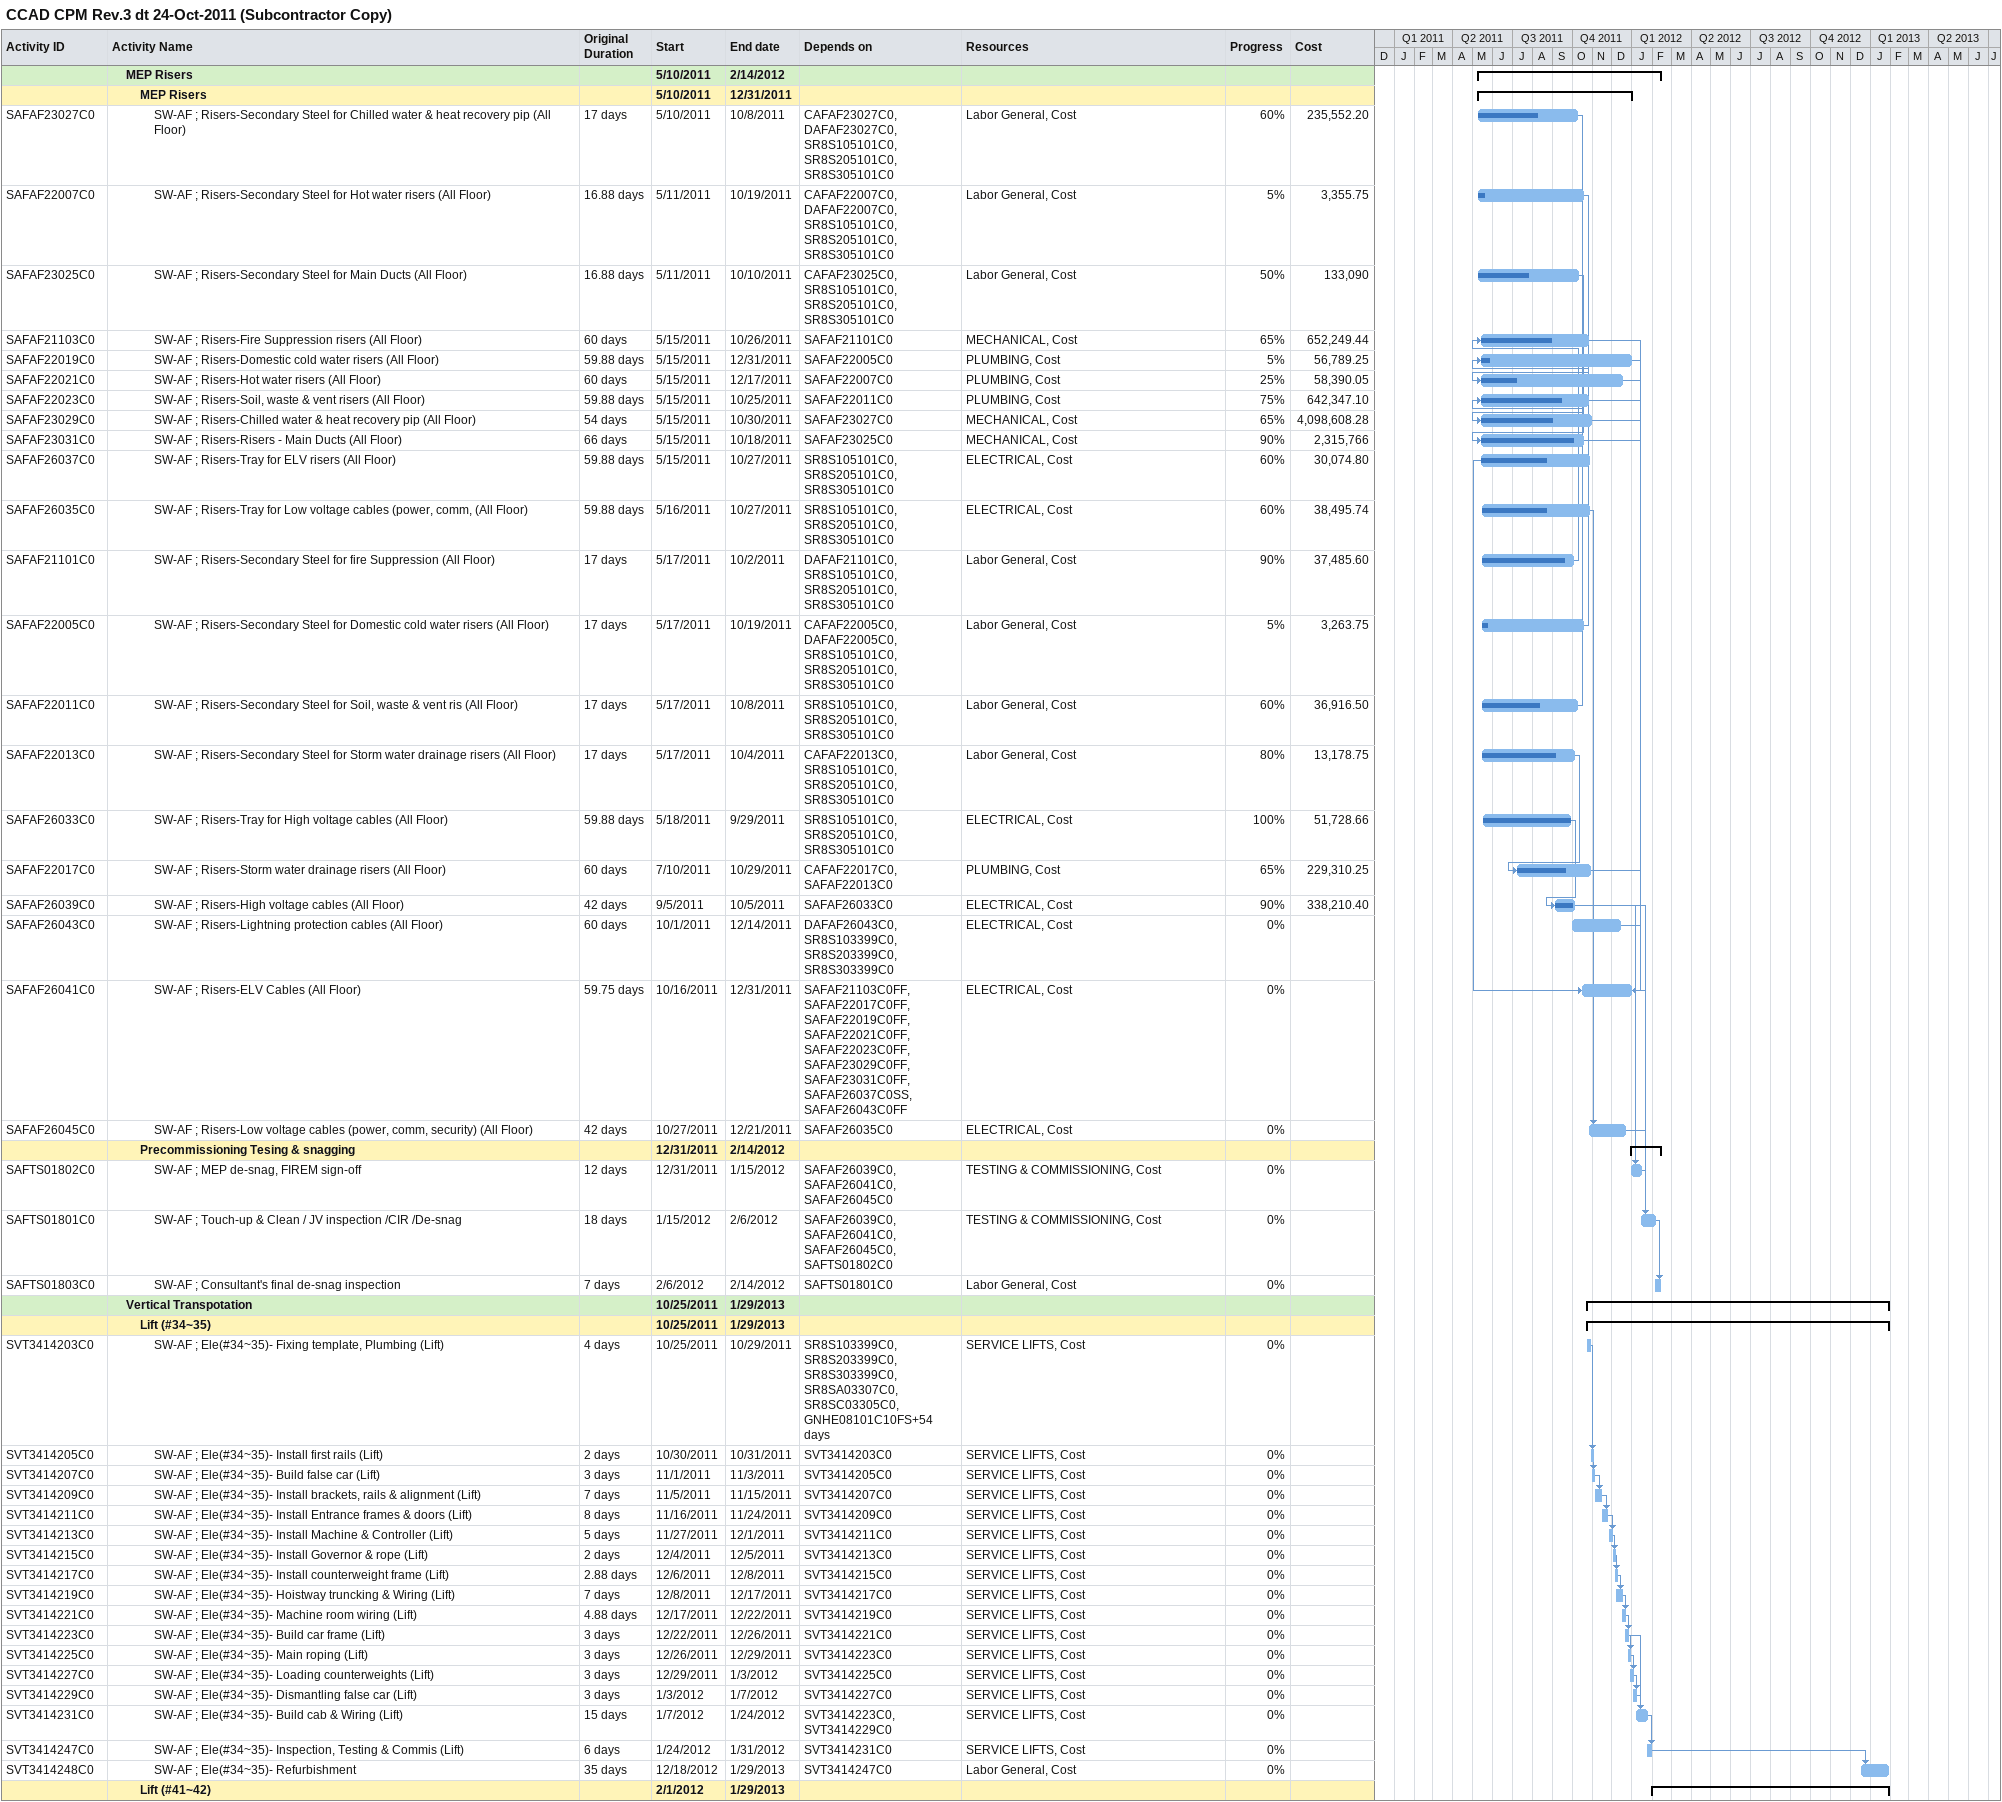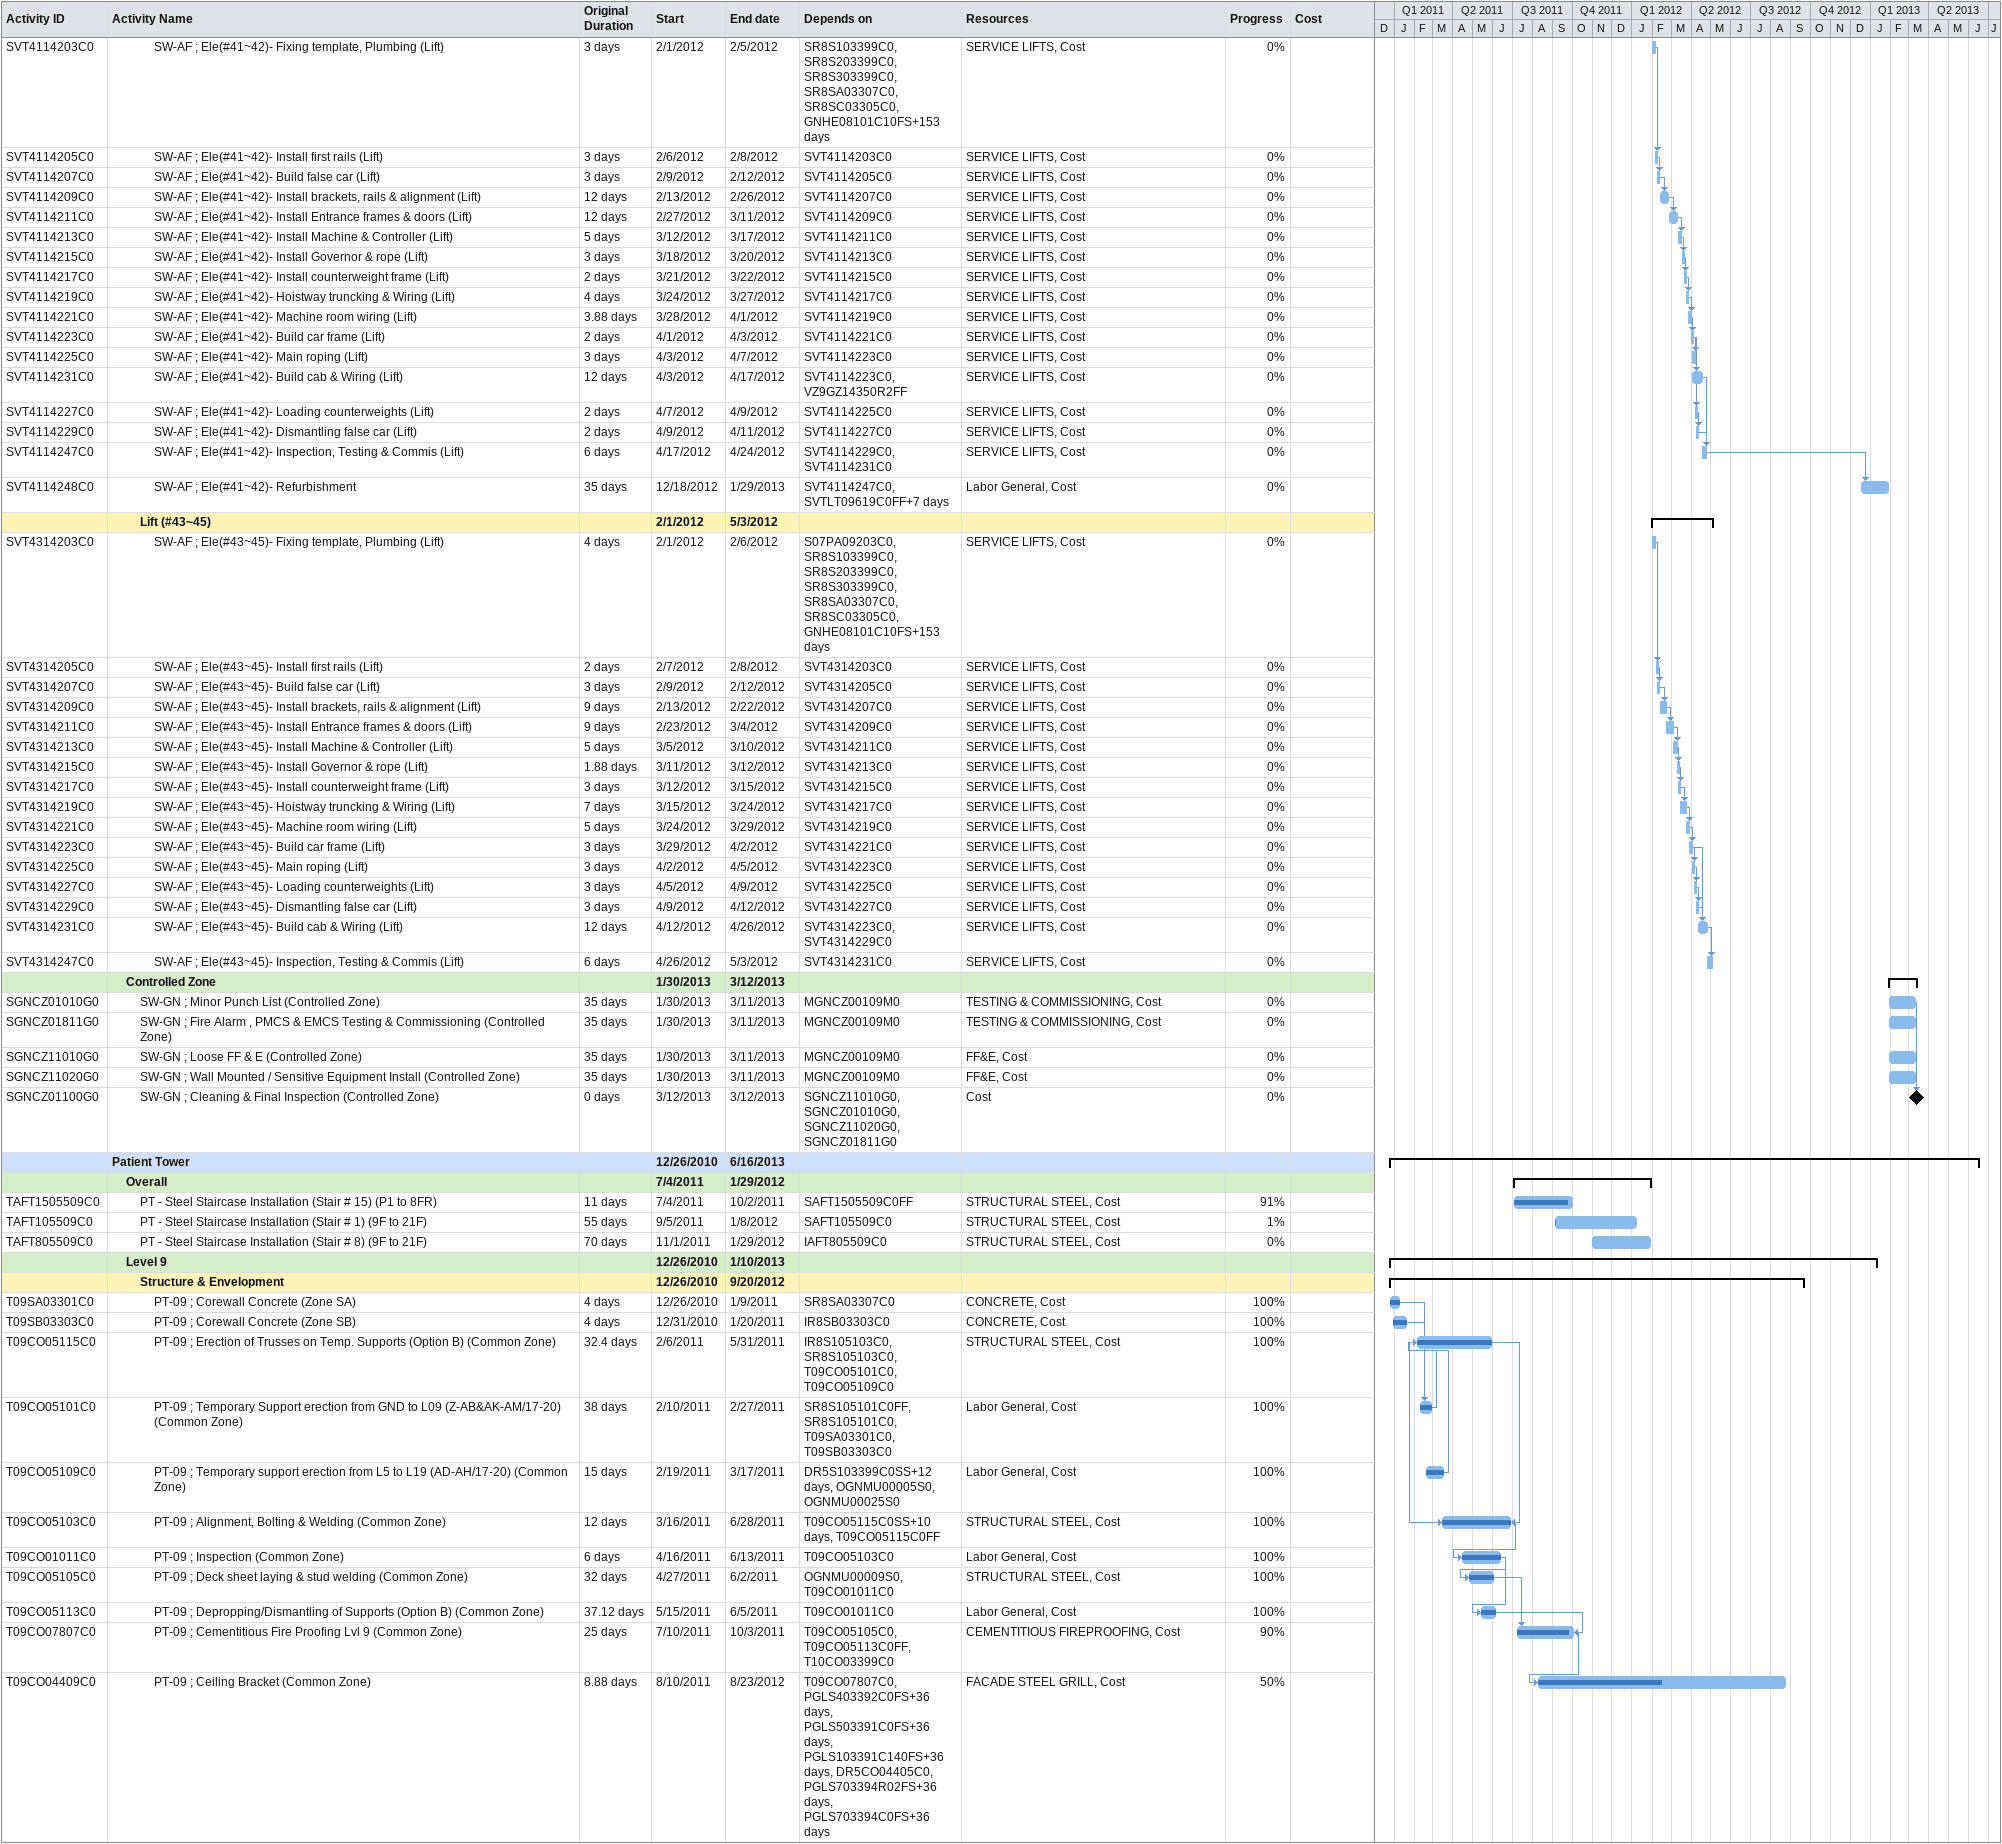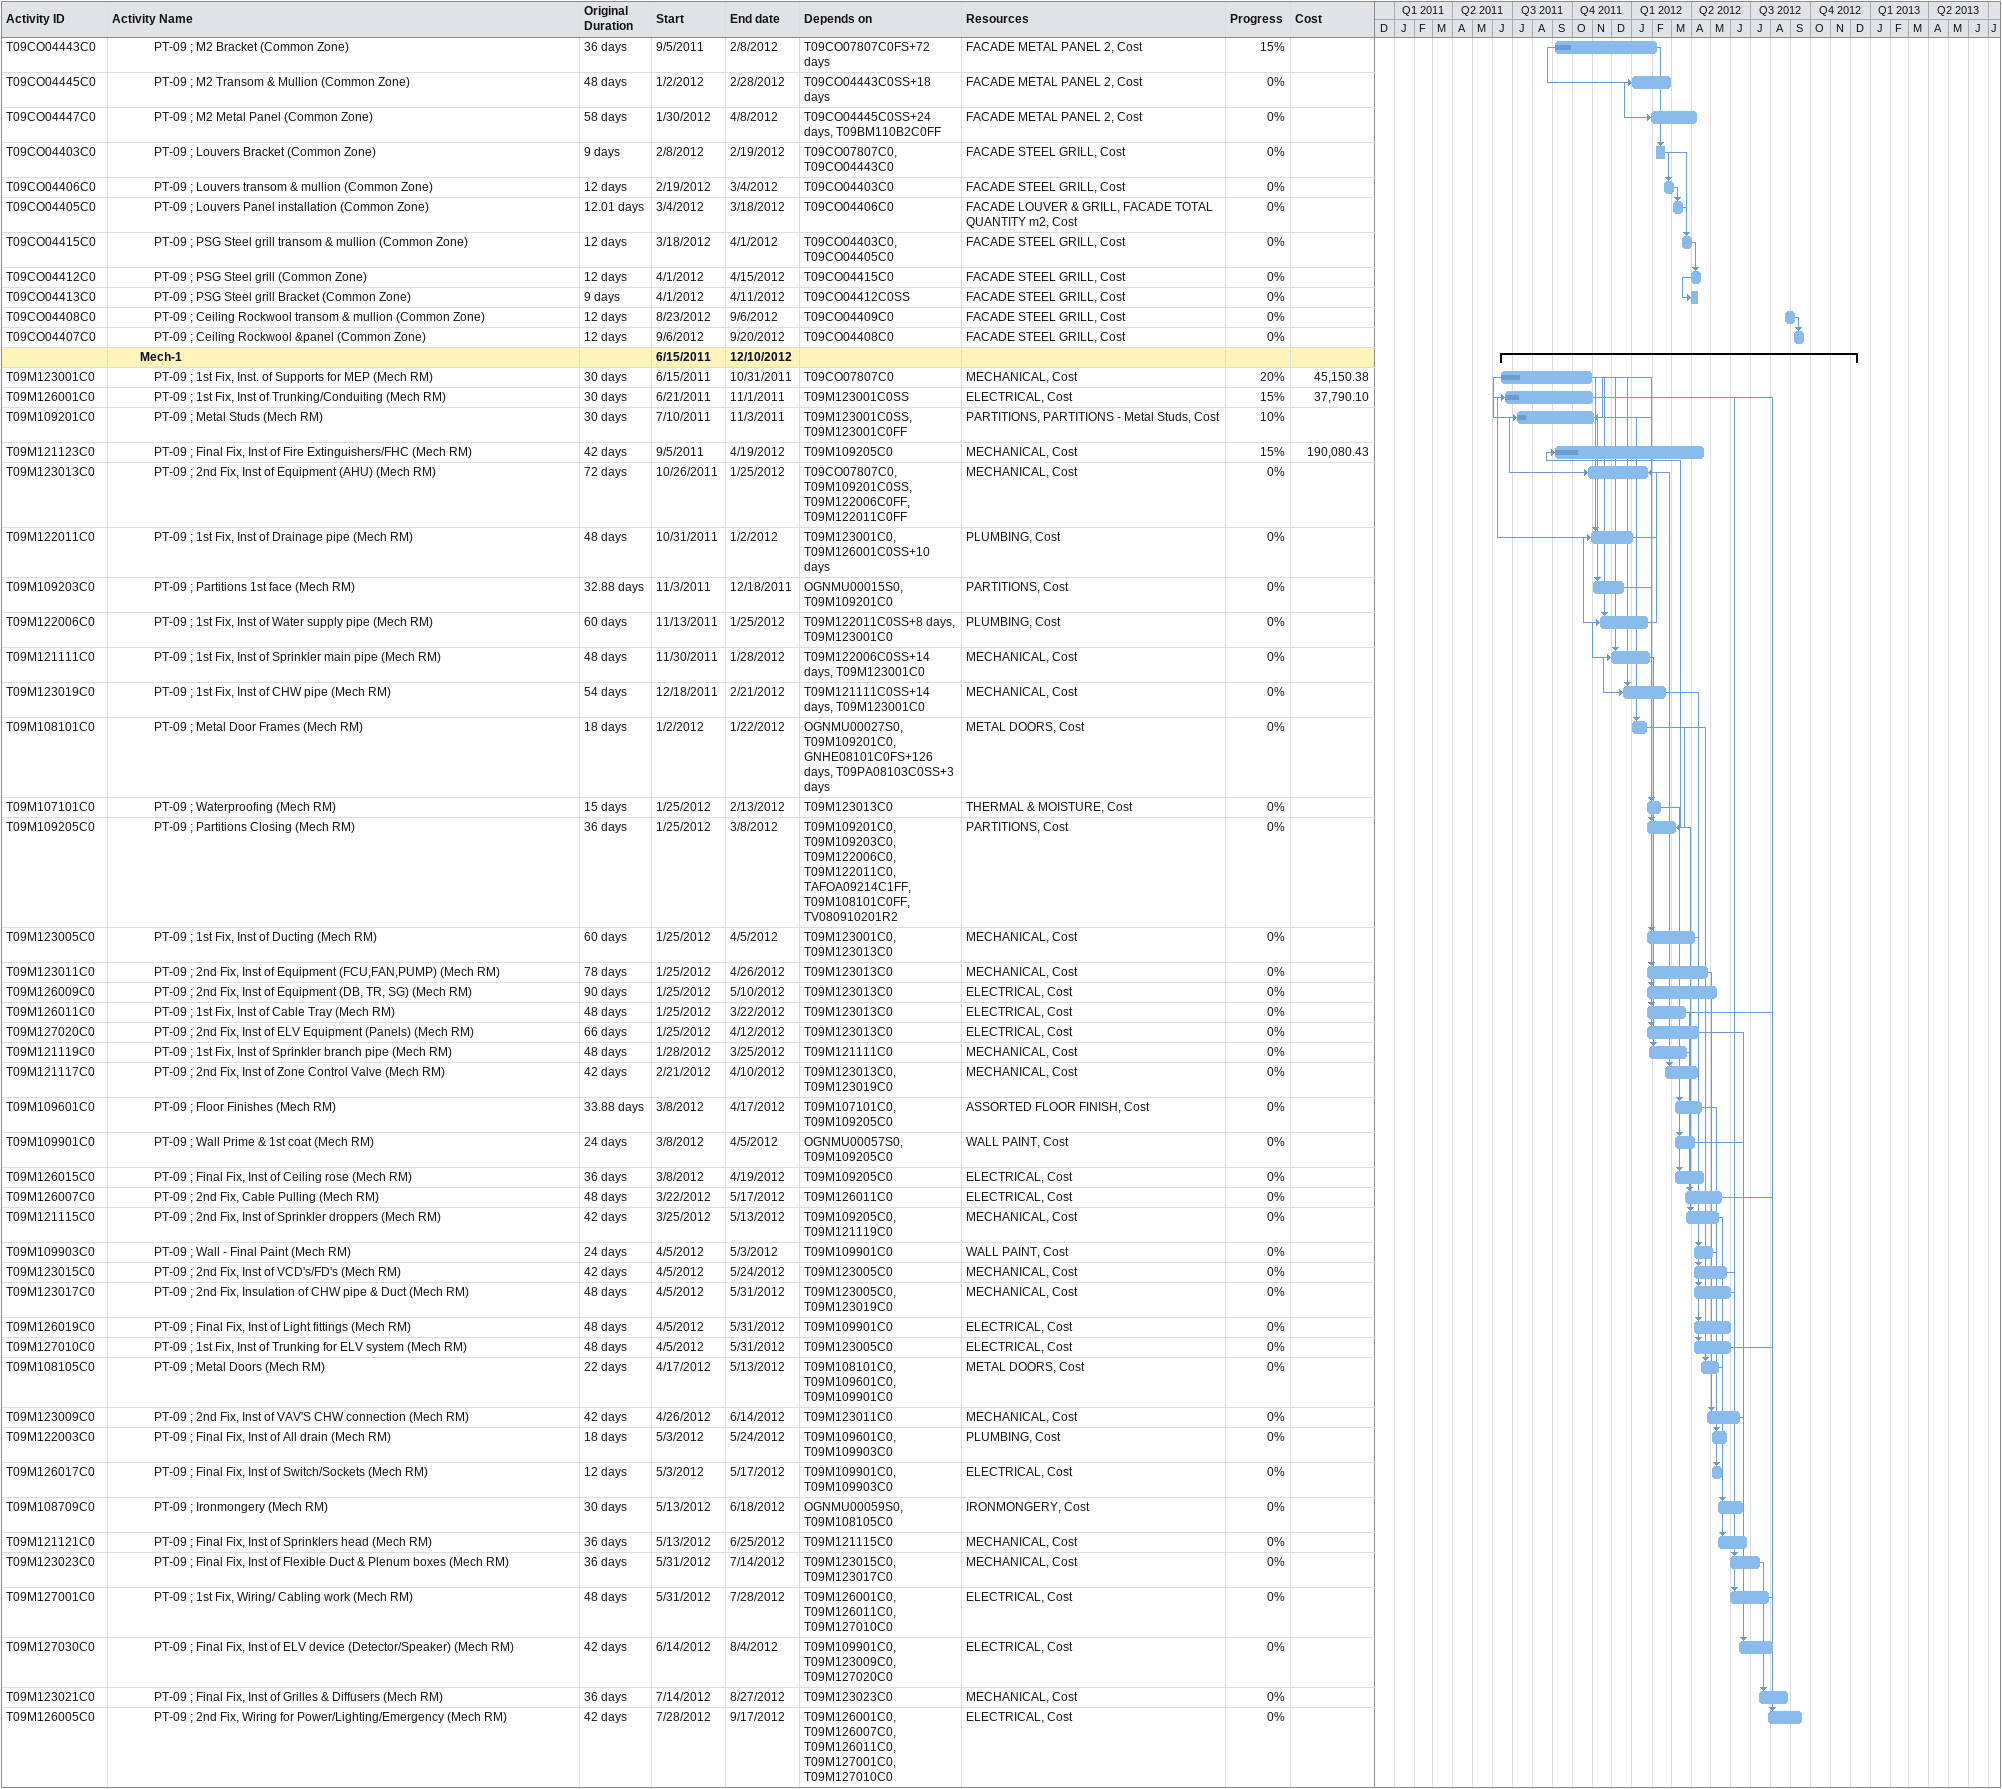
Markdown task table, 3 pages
CCAD CPM Rev.3 dt 24-Oct-2011 (Subcontractor Copy)

| ID | Level | Task | Original duration | Start | Finish | Predecessors | Resources | % complete | Cost |
|---|---|---|---|---|---|---|---|---|---|
|  | 2 | **MEP Risers** |  | 2011-05-10 | 2012-02-14 |  |  |  |  |
|  | 3 | **MEP Risers** |  | 2011-05-10 | 2011-12-31 |  |  |  |  |
| SAFAF23027C0 | 4 | SW-AF ; Risers-Secondary Steel for Chilled water & heat recovery pip (All Floor) | 17d | 2011-05-10 | 2011-10-08 | CAFAF23027C0, DAFAF23027C0, SR8S105101C0, SR8S205101C0, SR8S305101C0 | Labor General, Cost | 60 | 235552.20 |
| SAFAF22007C0 | 4 | SW-AF ; Risers-Secondary Steel for Hot water risers (All Floor) | 16.88d | 2011-05-11 | 2011-10-19 | CAFAF22007C0, DAFAF22007C0, SR8S105101C0, SR8S205101C0, SR8S305101C0 | Labor General, Cost | 5 | 3355.75 |
| SAFAF23025C0 | 4 | SW-AF ; Risers-Secondary Steel for Main Ducts (All Floor) | 16.88d | 2011-05-11 | 2011-10-10 | CAFAF23025C0, SR8S105101C0, SR8S205101C0, SR8S305101C0 | Labor General, Cost | 50 | 133090 |
| SAFAF21103C0 | 4 | SW-AF ; Risers-Fire Suppression risers (All Floor) | 60d | 2011-05-15 | 2011-10-26 | SAFAF21101C0 | MECHANICAL, Cost | 65 | 652249.44 |
| SAFAF22019C0 | 4 | SW-AF ; Risers-Domestic cold water risers (All Floor) | 59.88d | 2011-05-15 | 2011-12-31 | SAFAF22005C0 | PLUMBING, Cost | 5 | 56789.25 |
| SAFAF22021C0 | 4 | SW-AF ; Risers-Hot water risers (All Floor) | 60d | 2011-05-15 | 2011-12-17 | SAFAF22007C0 | PLUMBING, Cost | 25 | 58390.05 |
| SAFAF22023C0 | 4 | SW-AF ; Risers-Soil, waste & vent risers (All Floor) | 59.88d | 2011-05-15 | 2011-10-25 | SAFAF22011C0 | PLUMBING, Cost | 75 | 642347.10 |
| SAFAF23029C0 | 4 | SW-AF ; Risers-Chilled water & heat recovery pip (All Floor) | 54d | 2011-05-15 | 2011-10-30 | SAFAF23027C0 | MECHANICAL, Cost | 65 | 4098608.28 |
| SAFAF23031C0 | 4 | SW-AF ; Risers-Risers - Main Ducts (All Floor) | 66d | 2011-05-15 | 2011-10-18 | SAFAF23025C0 | MECHANICAL, Cost | 90 | 2315766 |
| SAFAF26037C0 | 4 | SW-AF ; Risers-Tray for ELV risers (All Floor) | 59.88d | 2011-05-15 | 2011-10-27 | SR8S105101C0, SR8S205101C0, SR8S305101C0 | ELECTRICAL, Cost | 60 | 30074.80 |
| SAFAF26035C0 | 4 | SW-AF ; Risers-Tray for Low voltage cables (power, comm, (All Floor) | 59.88d | 2011-05-16 | 2011-10-27 | SR8S105101C0, SR8S205101C0, SR8S305101C0 | ELECTRICAL, Cost | 60 | 38495.74 |
| SAFAF21101C0 | 4 | SW-AF ; Risers-Secondary Steel for fire Suppression (All Floor) | 17d | 2011-05-17 | 2011-10-02 | DAFAF21101C0, SR8S105101C0, SR8S205101C0, SR8S305101C0 | Labor General, Cost | 90 | 37485.60 |
| SAFAF22005C0 | 4 | SW-AF ; Risers-Secondary Steel for Domestic cold water risers (All Floor) | 17d | 2011-05-17 | 2011-10-19 | CAFAF22005C0, DAFAF22005C0, SR8S105101C0, SR8S205101C0, SR8S305101C0 | Labor General, Cost | 5 | 3263.75 |
| SAFAF22011C0 | 4 | SW-AF ; Risers-Secondary Steel for Soil, waste & vent ris (All Floor) | 17d | 2011-05-17 | 2011-10-08 | SR8S105101C0, SR8S205101C0, SR8S305101C0 | Labor General, Cost | 60 | 36916.50 |
| SAFAF22013C0 | 4 | SW-AF ; Risers-Secondary Steel for Storm water drainage risers (All Floor) | 17d | 2011-05-17 | 2011-10-04 | CAFAF22013C0, SR8S105101C0, SR8S205101C0, SR8S305101C0 | Labor General, Cost | 80 | 13178.75 |
| SAFAF26033C0 | 4 | SW-AF ; Risers-Tray for High voltage cables (All Floor) | 59.88d | 2011-05-18 | 2011-09-29 | SR8S105101C0, SR8S205101C0, SR8S305101C0 | ELECTRICAL, Cost | 100 | 51728.66 |
| SAFAF22017C0 | 4 | SW-AF ; Risers-Storm water drainage risers (All Floor) | 60d | 2011-07-10 | 2011-10-29 | CAFAF22017C0, SAFAF22013C0 | PLUMBING, Cost | 65 | 229310.25 |
| SAFAF26039C0 | 4 | SW-AF ; Risers-High voltage cables (All Floor) | 42d | 2011-09-05 | 2011-10-05 | SAFAF26033C0 | ELECTRICAL, Cost | 90 | 338210.40 |
| SAFAF26043C0 | 4 | SW-AF ; Risers-Lightning protection cables (All Floor) | 60d | 2011-10-01 | 2011-12-14 | DAFAF26043C0, SR8S103399C0, SR8S203399C0, SR8S303399C0 | ELECTRICAL, Cost | 0 |  |
| SAFAF26041C0 | 4 | SW-AF ; Risers-ELV Cables (All Floor) | 59.75d | 2011-10-16 | 2011-12-31 | SAFAF21103C0FF, SAFAF22017C0FF, SAFAF22019C0FF, SAFAF22021C0FF, SAFAF22023C0FF, SAFAF23029C0FF, SAFAF23031C0FF, SAFAF26037C0SS, SAFAF26043C0FF | ELECTRICAL, Cost | 0 |  |
| SAFAF26045C0 | 4 | SW-AF ; Risers-Low voltage cables (power, comm, security) (All Floor) | 42d | 2011-10-27 | 2011-12-21 | SAFAF26035C0 | ELECTRICAL, Cost | 0 |  |
|  | 3 | **Precommissioning Tesing & snagging** |  | 2011-12-31 | 2012-02-14 |  |  |  |  |
| SAFTS01802C0 | 4 | SW-AF ; MEP de-snag, FIREM sign-off | 12d | 2011-12-31 | 2012-01-15 | SAFAF26039C0, SAFAF26041C0, SAFAF26045C0 | TESTING & COMMISSIONING, Cost | 0 |  |
| SAFTS01801C0 | 4 | SW-AF ; Touch-up & Clean / JV inspection /CIR /De-snag | 18d | 2012-01-15 | 2012-02-06 | SAFAF26039C0, SAFAF26041C0, SAFAF26045C0, SAFTS01802C0 | TESTING & COMMISSIONING, Cost | 0 |  |
| SAFTS01803C0 | 4 | SW-AF ; Consultant's final de-snag inspection | 7d | 2012-02-06 | 2012-02-14 | SAFTS01801C0 | Labor General, Cost | 0 |  |
|  | 2 | **Vertical Transpotation** |  | 2011-10-25 | 2013-01-29 |  |  |  |  |
|  | 3 | **Lift (#34~35)** |  | 2011-10-25 | 2013-01-29 |  |  |  |  |
| SVT3414203C0 | 4 | SW-AF ; Ele(#34~35)- Fixing template, Plumbing (Lift) | 4d | 2011-10-25 | 2011-10-29 | SR8S103399C0, SR8S203399C0, SR8S303399C0, SR8SA03307C0, SR8SC03305C0, GNHE08101C10FS+54d | SERVICE LIFTS, Cost | 0 |  |
| SVT3414205C0 | 4 | SW-AF ; Ele(#34~35)- Install first rails (Lift) | 2d | 2011-10-30 | 2011-10-31 | SVT3414203C0 | SERVICE LIFTS, Cost | 0 |  |
| SVT3414207C0 | 4 | SW-AF ; Ele(#34~35)- Build false car (Lift) | 3d | 2011-11-01 | 2011-11-03 | SVT3414205C0 | SERVICE LIFTS, Cost | 0 |  |
| SVT3414209C0 | 4 | SW-AF ; Ele(#34~35)- Install brackets, rails & alignment (Lift) | 7d | 2011-11-05 | 2011-11-15 | SVT3414207C0 | SERVICE LIFTS, Cost | 0 |  |
| SVT3414211C0 | 4 | SW-AF ; Ele(#34~35)- Install Entrance frames & doors (Lift) | 8d | 2011-11-16 | 2011-11-24 | SVT3414209C0 | SERVICE LIFTS, Cost | 0 |  |
| SVT3414213C0 | 4 | SW-AF ; Ele(#34~35)- Install Machine & Controller (Lift) | 5d | 2011-11-27 | 2011-12-01 | SVT3414211C0 | SERVICE LIFTS, Cost | 0 |  |
| SVT3414215C0 | 4 | SW-AF ; Ele(#34~35)- Install Governor & rope (Lift) | 2d | 2011-12-04 | 2011-12-05 | SVT3414213C0 | SERVICE LIFTS, Cost | 0 |  |
| SVT3414217C0 | 4 | SW-AF ; Ele(#34~35)- Install counterweight frame (Lift) | 2.88d | 2011-12-06 | 2011-12-08 | SVT3414215C0 | SERVICE LIFTS, Cost | 0 |  |
| SVT3414219C0 | 4 | SW-AF ; Ele(#34~35)- Hoistway truncking & Wiring (Lift) | 7d | 2011-12-08 | 2011-12-17 | SVT3414217C0 | SERVICE LIFTS, Cost | 0 |  |
| SVT3414221C0 | 4 | SW-AF ; Ele(#34~35)- Machine room wiring (Lift) | 4.88d | 2011-12-17 | 2011-12-22 | SVT3414219C0 | SERVICE LIFTS, Cost | 0 |  |
| SVT3414223C0 | 4 | SW-AF ; Ele(#34~35)- Build car frame (Lift) | 3d | 2011-12-22 | 2011-12-26 | SVT3414221C0 | SERVICE LIFTS, Cost | 0 |  |
| SVT3414225C0 | 4 | SW-AF ; Ele(#34~35)- Main roping (Lift) | 3d | 2011-12-26 | 2011-12-29 | SVT3414223C0 | SERVICE LIFTS, Cost | 0 |  |
| SVT3414227C0 | 4 | SW-AF ; Ele(#34~35)- Loading counterweights (Lift) | 3d | 2011-12-29 | 2012-01-03 | SVT3414225C0 | SERVICE LIFTS, Cost | 0 |  |
| SVT3414229C0 | 4 | SW-AF ; Ele(#34~35)- Dismantling false car (Lift) | 3d | 2012-01-03 | 2012-01-07 | SVT3414227C0 | SERVICE LIFTS, Cost | 0 |  |
| SVT3414231C0 | 4 | SW-AF ; Ele(#34~35)- Build cab & Wiring (Lift) | 15d | 2012-01-07 | 2012-01-24 | SVT3414223C0, SVT3414229C0 | SERVICE LIFTS, Cost | 0 |  |
| SVT3414247C0 | 4 | SW-AF ; Ele(#34~35)- Inspection, Testing & Commis (Lift) | 6d | 2012-01-24 | 2012-01-31 | SVT3414231C0 | SERVICE LIFTS, Cost | 0 |  |
| SVT3414248C0 | 4 | SW-AF ; Ele(#34~35)- Refurbishment | 35d | 2012-12-18 | 2013-01-29 | SVT3414247C0 | Labor General, Cost | 0 |  |
|  | 3 | **Lift (#41~42)** |  | 2012-02-01 | 2013-01-29 |  |  |  |  |
| SVT4114203C0 | 4 | SW-AF ; Ele(#41~42)- Fixing template, Plumbing (Lift) | 3d | 2012-02-01 | 2012-02-05 | SR8S103399C0, SR8S203399C0, SR8S303399C0, SR8SA03307C0, SR8SC03305C0, GNHE08101C10FS+153d | SERVICE LIFTS, Cost | 0 |  |
| SVT4114205C0 | 4 | SW-AF ; Ele(#41~42)- Install first rails (Lift) | 3d | 2012-02-06 | 2012-02-08 | SVT4114203C0 | SERVICE LIFTS, Cost | 0 |  |
| SVT4114207C0 | 4 | SW-AF ; Ele(#41~42)- Build false car (Lift) | 3d | 2012-02-09 | 2012-02-12 | SVT4114205C0 | SERVICE LIFTS, Cost | 0 |  |
| SVT4114209C0 | 4 | SW-AF ; Ele(#41~42)- Install brackets, rails & alignment (Lift) | 12d | 2012-02-13 | 2012-02-26 | SVT4114207C0 | SERVICE LIFTS, Cost | 0 |  |
| SVT4114211C0 | 4 | SW-AF ; Ele(#41~42)- Install Entrance frames & doors (Lift) | 12d | 2012-02-27 | 2012-03-11 | SVT4114209C0 | SERVICE LIFTS, Cost | 0 |  |
| SVT4114213C0 | 4 | SW-AF ; Ele(#41~42)- Install Machine & Controller (Lift) | 5d | 2012-03-12 | 2012-03-17 | SVT4114211C0 | SERVICE LIFTS, Cost | 0 |  |
| SVT4114215C0 | 4 | SW-AF ; Ele(#41~42)- Install Governor & rope (Lift) | 3d | 2012-03-18 | 2012-03-20 | SVT4114213C0 | SERVICE LIFTS, Cost | 0 |  |
| SVT4114217C0 | 4 | SW-AF ; Ele(#41~42)- Install counterweight frame (Lift) | 2d | 2012-03-21 | 2012-03-22 | SVT4114215C0 | SERVICE LIFTS, Cost | 0 |  |
| SVT4114219C0 | 4 | SW-AF ; Ele(#41~42)- Hoistway truncking & Wiring (Lift) | 4d | 2012-03-24 | 2012-03-27 | SVT4114217C0 | SERVICE LIFTS, Cost | 0 |  |
| SVT4114221C0 | 4 | SW-AF ; Ele(#41~42)- Machine room wiring (Lift) | 3.88d | 2012-03-28 | 2012-04-01 | SVT4114219C0 | SERVICE LIFTS, Cost | 0 |  |
| SVT4114223C0 | 4 | SW-AF ; Ele(#41~42)- Build car frame (Lift) | 2d | 2012-04-01 | 2012-04-03 | SVT4114221C0 | SERVICE LIFTS, Cost | 0 |  |
| SVT4114225C0 | 4 | SW-AF ; Ele(#41~42)- Main roping (Lift) | 3d | 2012-04-03 | 2012-04-07 | SVT4114223C0 | SERVICE LIFTS, Cost | 0 |  |
| SVT4114231C0 | 4 | SW-AF ; Ele(#41~42)- Build cab & Wiring (Lift) | 12d | 2012-04-03 | 2012-04-17 | SVT4114223C0, VZ9GZ14350R2FF | SERVICE LIFTS, Cost | 0 |  |
| SVT4114227C0 | 4 | SW-AF ; Ele(#41~42)- Loading counterweights (Lift) | 2d | 2012-04-07 | 2012-04-09 | SVT4114225C0 | SERVICE LIFTS, Cost | 0 |  |
| SVT4114229C0 | 4 | SW-AF ; Ele(#41~42)- Dismantling false car (Lift) | 2d | 2012-04-09 | 2012-04-11 | SVT4114227C0 | SERVICE LIFTS, Cost | 0 |  |
| SVT4114247C0 | 4 | SW-AF ; Ele(#41~42)- Inspection, Testing & Commis (Lift) | 6d | 2012-04-17 | 2012-04-24 | SVT4114229C0, SVT4114231C0 | SERVICE LIFTS, Cost | 0 |  |
| SVT4114248C0 | 4 | SW-AF ; Ele(#41~42)- Refurbishment | 35d | 2012-12-18 | 2013-01-29 | SVT4114247C0, SVTLT09619C0FF+7d | Labor General, Cost | 0 |  |
|  | 3 | **Lift (#43~45)** |  | 2012-02-01 | 2012-05-03 |  |  |  |  |
| SVT4314203C0 | 4 | SW-AF ; Ele(#43~45)- Fixing template, Plumbing (Lift) | 4d | 2012-02-01 | 2012-02-06 | S07PA09203C0, SR8S103399C0, SR8S203399C0, SR8S303399C0, SR8SA03307C0, SR8SC03305C0, GNHE08101C10FS+153d | SERVICE LIFTS, Cost | 0 |  |
| SVT4314205C0 | 4 | SW-AF ; Ele(#43~45)- Install first rails (Lift) | 2d | 2012-02-07 | 2012-02-08 | SVT4314203C0 | SERVICE LIFTS, Cost | 0 |  |
| SVT4314207C0 | 4 | SW-AF ; Ele(#43~45)- Build false car (Lift) | 3d | 2012-02-09 | 2012-02-12 | SVT4314205C0 | SERVICE LIFTS, Cost | 0 |  |
| SVT4314209C0 | 4 | SW-AF ; Ele(#43~45)- Install brackets, rails & alignment (Lift) | 9d | 2012-02-13 | 2012-02-22 | SVT4314207C0 | SERVICE LIFTS, Cost | 0 |  |
| SVT4314211C0 | 4 | SW-AF ; Ele(#43~45)- Install Entrance frames & doors (Lift) | 9d | 2012-02-23 | 2012-03-04 | SVT4314209C0 | SERVICE LIFTS, Cost | 0 |  |
| SVT4314213C0 | 4 | SW-AF ; Ele(#43~45)- Install Machine & Controller (Lift) | 5d | 2012-03-05 | 2012-03-10 | SVT4314211C0 | SERVICE LIFTS, Cost | 0 |  |
| SVT4314215C0 | 4 | SW-AF ; Ele(#43~45)- Install Governor & rope (Lift) | 1.88d | 2012-03-11 | 2012-03-12 | SVT4314213C0 | SERVICE LIFTS, Cost | 0 |  |
| SVT4314217C0 | 4 | SW-AF ; Ele(#43~45)- Install counterweight frame (Lift) | 3d | 2012-03-12 | 2012-03-15 | SVT4314215C0 | SERVICE LIFTS, Cost | 0 |  |
| SVT4314219C0 | 4 | SW-AF ; Ele(#43~45)- Hoistway truncking & Wiring (Lift) | 7d | 2012-03-15 | 2012-03-24 | SVT4314217C0 | SERVICE LIFTS, Cost | 0 |  |
| SVT4314221C0 | 4 | SW-AF ; Ele(#43~45)- Machine room wiring (Lift) | 5d | 2012-03-24 | 2012-03-29 | SVT4314219C0 | SERVICE LIFTS, Cost | 0 |  |
| SVT4314223C0 | 4 | SW-AF ; Ele(#43~45)- Build car frame (Lift) | 3d | 2012-03-29 | 2012-04-02 | SVT4314221C0 | SERVICE LIFTS, Cost | 0 |  |
| SVT4314225C0 | 4 | SW-AF ; Ele(#43~45)- Main roping (Lift) | 3d | 2012-04-02 | 2012-04-05 | SVT4314223C0 | SERVICE LIFTS, Cost | 0 |  |
| SVT4314227C0 | 4 | SW-AF ; Ele(#43~45)- Loading counterweights (Lift) | 3d | 2012-04-05 | 2012-04-09 | SVT4314225C0 | SERVICE LIFTS, Cost | 0 |  |
| SVT4314229C0 | 4 | SW-AF ; Ele(#43~45)- Dismantling false car (Lift) | 3d | 2012-04-09 | 2012-04-12 | SVT4314227C0 | SERVICE LIFTS, Cost | 0 |  |
| SVT4314231C0 | 4 | SW-AF ; Ele(#43~45)- Build cab & Wiring (Lift) | 12d | 2012-04-12 | 2012-04-26 | SVT4314223C0, SVT4314229C0 | SERVICE LIFTS, Cost | 0 |  |
| SVT4314247C0 | 4 | SW-AF ; Ele(#43~45)- Inspection, Testing & Commis (Lift) | 6d | 2012-04-26 | 2012-05-03 | SVT4314231C0 | SERVICE LIFTS, Cost | 0 |  |
|  | 2 | **Controlled Zone** |  | 2013-01-30 | 2013-03-12 |  |  |  |  |
| SGNCZ01010G0 | 3 | SW-GN ; Minor Punch List (Controlled Zone) | 35d | 2013-01-30 | 2013-03-11 | MGNCZ00109M0 | TESTING & COMMISSIONING, Cost | 0 |  |
| SGNCZ01811G0 | 3 | SW-GN ; Fire Alarm , PMCS & EMCS Testing & Commissioning (Controlled Zone) | 35d | 2013-01-30 | 2013-03-11 | MGNCZ00109M0 | TESTING & COMMISSIONING, Cost | 0 |  |
| SGNCZ11010G0 | 3 | SW-GN ; Loose FF & E (Controlled Zone) | 35d | 2013-01-30 | 2013-03-11 | MGNCZ00109M0 | FF&E, Cost | 0 |  |
| SGNCZ11020G0 | 3 | SW-GN ; Wall Mounted / Sensitive Equipment Install (Controlled Zone) | 35d | 2013-01-30 | 2013-03-11 | MGNCZ00109M0 | FF&E, Cost | 0 |  |
| SGNCZ01100G0 | 3 | SW-GN ; Cleaning & Final Inspection (Controlled Zone) | 0d | 2013-03-12 | 2013-03-12 | SGNCZ11010G0, SGNCZ01010G0, SGNCZ11020G0, SGNCZ01811G0 | Cost | 0 |  |
|  | 1 | **Patient Tower** |  | 2010-12-26 | 2013-06-16 |  |  |  |  |
|  | 2 | **Overall** |  | 2011-07-04 | 2012-01-29 |  |  |  |  |
| TAFT1505509C0 | 3 | PT - Steel Staircase Installation (Stair # 15) (P1 to 8FR) | 11d | 2011-07-04 | 2011-10-02 | SAFT1505509C0FF | STRUCTURAL STEEL, Cost | 91 |  |
| TAFT105509C0 | 3 | PT - Steel Staircase Installation (Stair # 1) (9F to 21F) | 55d | 2011-09-05 | 2012-01-08 | SAFT105509C0 | STRUCTURAL STEEL, Cost | 1 |  |
| TAFT805509C0 | 3 | PT - Steel Staircase Installation (Stair # 8) (9F to 21F) | 70d | 2011-11-01 | 2012-01-29 | IAFT805509C0 | STRUCTURAL STEEL, Cost | 0 |  |
|  | 2 | **Level 9** |  | 2010-12-26 | 2013-01-10 |  |  |  |  |
|  | 3 | **Structure & Envelopment** |  | 2010-12-26 | 2012-09-20 |  |  |  |  |
| T09SA03301C0 | 4 | PT-09 ; Corewall Concrete (Zone SA) | 4d | 2010-12-26 | 2011-01-09 | SR8SA03307C0 | CONCRETE, Cost | 100 |  |
| T09SB03303C0 | 4 | PT-09 ; Corewall Concrete (Zone SB) | 4d | 2010-12-31 | 2011-01-20 | IR8SB03303C0 | CONCRETE, Cost | 100 |  |
| T09CO05115C0 | 4 | PT-09 ; Erection of Trusses on Temp. Supports (Option B) (Common Zone) | 32.4d | 2011-02-06 | 2011-05-31 | IR8S105103C0, SR8S105103C0, T09CO05101C0, T09CO05109C0 | STRUCTURAL STEEL, Cost | 100 |  |
| T09CO05101C0 | 4 | PT-09 ; Temporary Support erection from GND to L09 (Z-AB&AK-AM/17-20) (Common Zone) | 38d | 2011-02-10 | 2011-02-27 | SR8S105101C0FF, SR8S105101C0, T09SA03301C0, T09SB03303C0 | Labor General, Cost | 100 |  |
| T09CO05109C0 | 4 | PT-09 ; Temporary support erection from L5 to L19 (AD-AH/17-20) (Common Zone) | 15d | 2011-02-19 | 2011-03-17 | DR5S103399C0SS+12d, OGNMU00005S0, OGNMU00025S0 | Labor General, Cost | 100 |  |
| T09CO05103C0 | 4 | PT-09 ; Alignment, Bolting & Welding (Common Zone) | 12d | 2011-03-16 | 2011-06-28 | T09CO05115C0SS+10d, T09CO05115C0FF | STRUCTURAL STEEL, Cost | 100 |  |
| T09CO01011C0 | 4 | PT-09 ; Inspection (Common Zone) | 6d | 2011-04-16 | 2011-06-13 | T09CO05103C0 | Labor General, Cost | 100 |  |
| T09CO05105C0 | 4 | PT-09 ; Deck sheet laying & stud welding (Common Zone) | 32d | 2011-04-27 | 2011-06-02 | OGNMU00009S0, T09CO01011C0 | STRUCTURAL STEEL, Cost | 100 |  |
| T09CO05113C0 | 4 | PT-09 ; Depropping/Dismantling of Supports (Option B) (Common Zone) | 37.12d | 2011-05-15 | 2011-06-05 | T09CO01011C0 | Labor General, Cost | 100 |  |
| T09CO07807C0 | 4 | PT-09 ; Cementitious Fire Proofing Lvl 9 (Common Zone) | 25d | 2011-07-10 | 2011-10-03 | T09CO05105C0, T09CO05113C0FF, T10CO03399C0 | CEMENTITIOUS FIREPROOFING, Cost | 90 |  |
| T09CO04409C0 | 4 | PT-09 ; Ceiling Bracket (Common Zone) | 8.88d | 2011-08-10 | 2012-08-23 | T09CO07807C0, PGLS403392C0FS+36d, PGLS503391C0FS+36d, PGLS103391C140FS+36d, DR5CO04405C0, PGLS703394R02FS+36d, PGLS703394C0FS+36d | FACADE STEEL GRILL, Cost | 50 |  |
| T09CO04443C0 | 4 | PT-09 ; M2 Bracket (Common Zone) | 36d | 2011-09-05 | 2012-02-08 | T09CO07807C0FS+72d | FACADE METAL PANEL 2, Cost | 15 |  |
| T09CO04445C0 | 4 | PT-09 ; M2 Transom & Mullion (Common Zone) | 48d | 2012-01-02 | 2012-02-28 | T09CO04443C0SS+18d | FACADE METAL PANEL 2, Cost | 0 |  |
| T09CO04447C0 | 4 | PT-09 ; M2 Metal Panel (Common Zone) | 58d | 2012-01-30 | 2012-04-08 | T09CO04445C0SS+24d, T09BM110B2C0FF | FACADE METAL PANEL 2, Cost | 0 |  |
| T09CO04403C0 | 4 | PT-09 ; Louvers Bracket (Common Zone) | 9d | 2012-02-08 | 2012-02-19 | T09CO07807C0, T09CO04443C0 | FACADE STEEL GRILL, Cost | 0 |  |
| T09CO04406C0 | 4 | PT-09 ; Louvers transom & mullion (Common Zone) | 12d | 2012-02-19 | 2012-03-04 | T09CO04403C0 | FACADE STEEL GRILL, Cost | 0 |  |
| T09CO04405C0 | 4 | PT-09 ; Louvers Panel installation (Common Zone) | 12.01d | 2012-03-04 | 2012-03-18 | T09CO04406C0 | FACADE LOUVER & GRILL, FACADE TOTAL QUANTITY m2, Cost | 0 |  |
| T09CO04415C0 | 4 | PT-09 ; PSG Steel grill transom & mullion (Common Zone) | 12d | 2012-03-18 | 2012-04-01 | T09CO04403C0, T09CO04405C0 | FACADE STEEL GRILL, Cost | 0 |  |
| T09CO04412C0 | 4 | PT-09 ; PSG Steel grill (Common Zone) | 12d | 2012-04-01 | 2012-04-15 | T09CO04415C0 | FACADE STEEL GRILL, Cost | 0 |  |
| T09CO04413C0 | 4 | PT-09 ; PSG Steel grill Bracket (Common Zone) | 9d | 2012-04-01 | 2012-04-11 | T09CO04412C0SS | FACADE STEEL GRILL, Cost | 0 |  |
| T09CO04408C0 | 4 | PT-09 ; Ceiling Rockwool transom & mullion (Common Zone) | 12d | 2012-08-23 | 2012-09-06 | T09CO04409C0 | FACADE STEEL GRILL, Cost | 0 |  |
| T09CO04407C0 | 4 | PT-09 ; Ceiling Rockwool &panel (Common Zone) | 12d | 2012-09-06 | 2012-09-20 | T09CO04408C0 | FACADE STEEL GRILL, Cost | 0 |  |
|  | 3 | **Mech-1** |  | 2011-06-15 | 2012-12-10 |  |  |  |  |
| T09M123001C0 | 4 | PT-09 ; 1st Fix, Inst. of Supports for MEP (Mech RM) | 30d | 2011-06-15 | 2011-10-31 | T09CO07807C0 | MECHANICAL, Cost | 20 | 45150.38 |
| T09M126001C0 | 4 | PT-09 ; 1st Fix, Inst of Trunking/Conduiting (Mech RM) | 30d | 2011-06-21 | 2011-11-01 | T09M123001C0SS | ELECTRICAL, Cost | 15 | 37790.10 |
| T09M109201C0 | 4 | PT-09 ; Metal Studs (Mech RM) | 30d | 2011-07-10 | 2011-11-03 | T09M123001C0SS, T09M123001C0FF | PARTITIONS, PARTITIONS - Metal Studs, Cost | 10 |  |
| T09M121123C0 | 4 | PT-09 ; Final Fix, Inst of Fire Extinguishers/FHC (Mech RM) | 42d | 2011-09-05 | 2012-04-19 | T09M109205C0 | MECHANICAL, Cost | 15 | 190080.43 |
| T09M123013C0 | 4 | PT-09 ; 2nd Fix, Inst of Equipment (AHU) (Mech RM) | 72d | 2011-10-26 | 2012-01-25 | T09CO07807C0, T09M109201C0SS, T09M122006C0FF, T09M122011C0FF | MECHANICAL, Cost | 0 |  |
| T09M122011C0 | 4 | PT-09 ; 1st Fix, Inst of Drainage pipe (Mech RM) | 48d | 2011-10-31 | 2012-01-02 | T09M123001C0, T09M126001C0SS+10d | PLUMBING, Cost | 0 |  |
| T09M109203C0 | 4 | PT-09 ; Partitions 1st face (Mech RM) | 32.88d | 2011-11-03 | 2011-12-18 | OGNMU00015S0, T09M109201C0 | PARTITIONS, Cost | 0 |  |
| T09M122006C0 | 4 | PT-09 ; 1st Fix, Inst of Water supply pipe (Mech RM) | 60d | 2011-11-13 | 2012-01-25 | T09M122011C0SS+8d, T09M123001C0 | PLUMBING, Cost | 0 |  |
| T09M121111C0 | 4 | PT-09 ; 1st Fix, Inst of Sprinkler main pipe (Mech RM) | 48d | 2011-11-30 | 2012-01-28 | T09M122006C0SS+14d, T09M123001C0 | MECHANICAL, Cost | 0 |  |
| T09M123019C0 | 4 | PT-09 ; 1st Fix, Inst of CHW pipe (Mech RM) | 54d | 2011-12-18 | 2012-02-21 | T09M121111C0SS+14d, T09M123001C0 | MECHANICAL, Cost | 0 |  |
| T09M108101C0 | 4 | PT-09 ; Metal Door Frames (Mech RM) | 18d | 2012-01-02 | 2012-01-22 | OGNMU00027S0, T09M109201C0, GNHE08101C0FS+126d, T09PA08103C0SS+3d | METAL DOORS, Cost | 0 |  |
| T09M107101C0 | 4 | PT-09 ; Waterproofing (Mech RM) | 15d | 2012-01-25 | 2012-02-13 | T09M123013C0 | THERMAL & MOISTURE, Cost | 0 |  |
| T09M109205C0 | 4 | PT-09 ; Partitions Closing (Mech RM) | 36d | 2012-01-25 | 2012-03-08 | T09M109201C0, T09M109203C0, T09M122006C0, T09M122011C0, TAFOA09214C1FF, T09M108101C0FF, TV080910201R2 | PARTITIONS, Cost | 0 |  |
| T09M123005C0 | 4 | PT-09 ; 1st Fix, Inst of Ducting (Mech RM) | 60d | 2012-01-25 | 2012-04-05 | T09M123001C0, T09M123013C0 | MECHANICAL, Cost | 0 |  |
| T09M123011C0 | 4 | PT-09 ; 2nd Fix, Inst of Equipment (FCU,FAN,PUMP) (Mech RM) | 78d | 2012-01-25 | 2012-04-26 | T09M123013C0 | MECHANICAL, Cost | 0 |  |
| T09M126009C0 | 4 | PT-09 ; 2nd Fix, Inst of Equipment (DB, TR, SG) (Mech RM) | 90d | 2012-01-25 | 2012-05-10 | T09M123013C0 | ELECTRICAL, Cost | 0 |  |
| T09M126011C0 | 4 | PT-09 ; 1st Fix, Inst of Cable Tray (Mech RM) | 48d | 2012-01-25 | 2012-03-22 | T09M123013C0 | ELECTRICAL, Cost | 0 |  |
| T09M127020C0 | 4 | PT-09 ; 2nd Fix, Inst of ELV Equipment (Panels) (Mech RM) | 66d | 2012-01-25 | 2012-04-12 | T09M123013C0 | ELECTRICAL, Cost | 0 |  |
| T09M121119C0 | 4 | PT-09 ; 1st Fix, Inst of Sprinkler branch pipe (Mech RM) | 48d | 2012-01-28 | 2012-03-25 | T09M121111C0 | MECHANICAL, Cost | 0 |  |
| T09M121117C0 | 4 | PT-09 ; 2nd Fix, Inst of Zone Control Valve (Mech RM) | 42d | 2012-02-21 | 2012-04-10 | T09M123013C0, T09M123019C0 | MECHANICAL, Cost | 0 |  |
| T09M109601C0 | 4 | PT-09 ; Floor Finishes (Mech RM) | 33.88d | 2012-03-08 | 2012-04-17 | T09M107101C0, T09M109205C0 | ASSORTED FLOOR FINISH, Cost | 0 |  |
| T09M109901C0 | 4 | PT-09 ; Wall Prime & 1st coat (Mech RM) | 24d | 2012-03-08 | 2012-04-05 | OGNMU00057S0, T09M109205C0 | WALL PAINT, Cost | 0 |  |
| T09M126015C0 | 4 | PT-09 ; Final Fix, Inst of Ceiling rose (Mech RM) | 36d | 2012-03-08 | 2012-04-19 | T09M109205C0 | ELECTRICAL, Cost | 0 |  |
| T09M126007C0 | 4 | PT-09 ; 2nd Fix, Cable Pulling (Mech RM) | 48d | 2012-03-22 | 2012-05-17 | T09M126011C0 | ELECTRICAL, Cost | 0 |  |
| T09M121115C0 | 4 | PT-09 ; 2nd Fix, Inst of Sprinkler droppers (Mech RM) | 42d | 2012-03-25 | 2012-05-13 | T09M109205C0, T09M121119C0 | MECHANICAL, Cost | 0 |  |
| T09M109903C0 | 4 | PT-09 ; Wall - Final Paint (Mech RM) | 24d | 2012-04-05 | 2012-05-03 | T09M109901C0 | WALL PAINT, Cost | 0 |  |
| T09M123015C0 | 4 | PT-09 ; 2nd Fix, Inst of VCD's/FD's (Mech RM) | 42d | 2012-04-05 | 2012-05-24 | T09M123005C0 | MECHANICAL, Cost | 0 |  |
| T09M123017C0 | 4 | PT-09 ; 2nd Fix, Insulation of CHW pipe & Duct (Mech RM) | 48d | 2012-04-05 | 2012-05-31 | T09M123005C0, T09M123019C0 | MECHANICAL, Cost | 0 |  |
| T09M126019C0 | 4 | PT-09 ; Final Fix, Inst of Light fittings (Mech RM) | 48d | 2012-04-05 | 2012-05-31 | T09M109901C0 | ELECTRICAL, Cost | 0 |  |
| T09M127010C0 | 4 | PT-09 ; 1st Fix, Inst of Trunking for ELV system (Mech RM) | 48d | 2012-04-05 | 2012-05-31 | T09M123005C0 | ELECTRICAL, Cost | 0 |  |
| T09M108105C0 | 4 | PT-09 ; Metal Doors (Mech RM) | 22d | 2012-04-17 | 2012-05-13 | T09M108101C0, T09M109601C0, T09M109901C0 | METAL DOORS, Cost | 0 |  |
| T09M123009C0 | 4 | PT-09 ; 2nd Fix, Inst of VAV'S CHW connection (Mech RM) | 42d | 2012-04-26 | 2012-06-14 | T09M123011C0 | MECHANICAL, Cost | 0 |  |
| T09M122003C0 | 4 | PT-09 ; Final Fix, Inst of All drain (Mech RM) | 18d | 2012-05-03 | 2012-05-24 | T09M109601C0, T09M109903C0 | PLUMBING, Cost | 0 |  |
| T09M126017C0 | 4 | PT-09 ; Final Fix, Inst of Switch/Sockets (Mech RM) | 12d | 2012-05-03 | 2012-05-17 | T09M109901C0, T09M109903C0 | ELECTRICAL, Cost | 0 |  |
| T09M108709C0 | 4 | PT-09 ; Ironmongery (Mech RM) | 30d | 2012-05-13 | 2012-06-18 | OGNMU00059S0, T09M108105C0 | IRONMONGERY, Cost | 0 |  |
| T09M121121C0 | 4 | PT-09 ; Final Fix, Inst of Sprinklers head (Mech RM) | 36d | 2012-05-13 | 2012-06-25 | T09M121115C0 | MECHANICAL, Cost | 0 |  |
| T09M123023C0 | 4 | PT-09 ; Final Fix, Inst of Flexible Duct & Plenum boxes (Mech RM) | 36d | 2012-05-31 | 2012-07-14 | T09M123015C0, T09M123017C0 | MECHANICAL, Cost | 0 |  |
| T09M127001C0 | 4 | PT-09 ; 1st Fix, Wiring/ Cabling work (Mech RM) | 48d | 2012-05-31 | 2012-07-28 | T09M126001C0, T09M126011C0, T09M127010C0 | ELECTRICAL, Cost | 0 |  |
| T09M127030C0 | 4 | PT-09 ; Final Fix, Inst of ELV device (Detector/Speaker) (Mech RM) | 42d | 2012-06-14 | 2012-08-04 | T09M109901C0, T09M123009C0, T09M127020C0 | ELECTRICAL, Cost | 0 |  |
| T09M123021C0 | 4 | PT-09 ; Final Fix, Inst of Grilles & Diffusers (Mech RM) | 36d | 2012-07-14 | 2012-08-27 | T09M123023C0 | MECHANICAL, Cost | 0 |  |
| T09M126005C0 | 4 | PT-09 ; 2nd Fix, Wiring for Power/Lighting/Emergency (Mech RM) | 42d | 2012-07-28 | 2012-09-17 | T09M126001C0, T09M126007C0, T09M126011C0, T09M127001C0, T09M127010C0 | ELECTRICAL, Cost | 0 |  |
